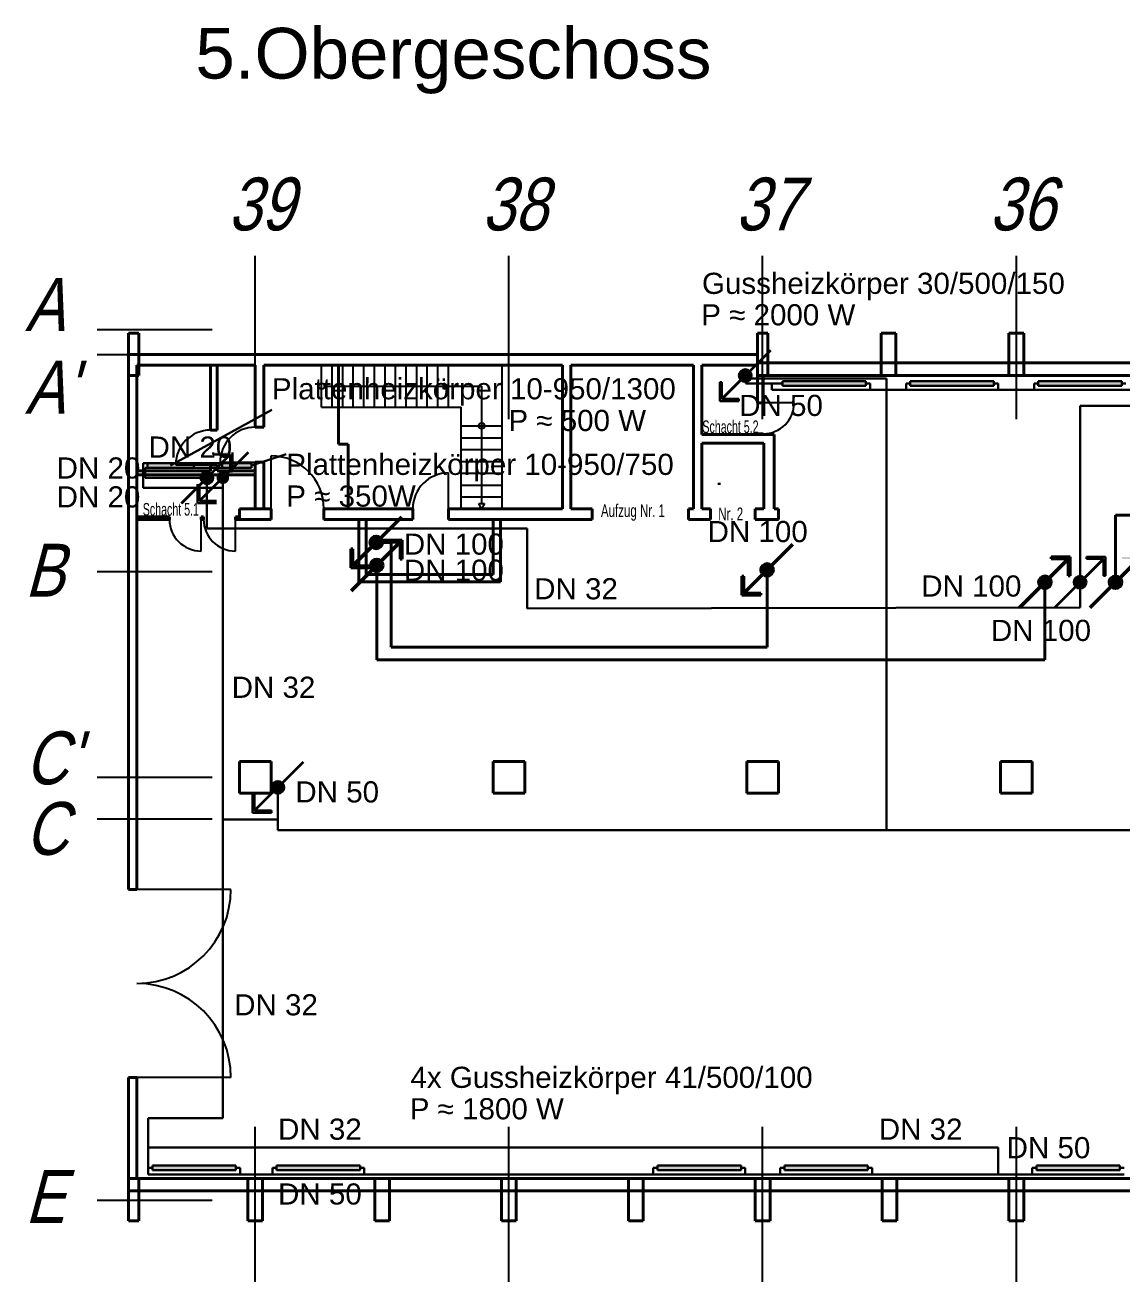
# Model space of a CAD drawing. Header units: millimetres. Extents: x 18890 to 172266, y 64413 to 96113.
# Drawn here: x 18890 to 44827, y 66393 to 96113 of the extents above; entities that cross this region are included whole.
import ezdxf
from ezdxf.enums import TextEntityAlignment as Align

# ---------------------------------------------------------------- set-up
doc = ezdxf.new("R2010")
doc.units = ezdxf.units.MM
doc.linetypes.add('ACAD_ISO10W100', pattern=[18, 12, -3, 0, -3])
for name, color, linetype, lineweight in [('A03_Türen', 253, 'Continuous', 25), ('A0_Grundriß', 7, 'Continuous', 40), ('Heiz Wasser +50 -Heizkörper Rücklauff', 241, 'Continuous', 30), ('Heiz Wasser +60 -Heizkörper Vorlauf', 6, 'Continuous', 30), ('Heiz Wasser +70 Klima R (luftung)', 242, 'Continuous', 40), ('Heiz Wasser +70 Prozess R', 242, 'Continuous', 40), ('Heiz Wasser +90 Prozess V', 41, 'Continuous', 40)]:
    doc.layers.add(name, color=color, linetype=linetype, lineweight=lineweight)
for name, color, linetype in [('A04_Treppen', 3, 'Continuous'), ('A06_Text', 7, 'Continuous'), ('A07_Achslinien', 253, 'ACAD_ISO10W100')]:
    doc.layers.add(name, color=color, linetype=linetype)
doc.styles.get("Standard").update_dxf_attribs({"font": 'arial.ttf'})

msp = doc.modelspace()

# ---------------------------------------------------------------- hatches: boundary and pattern name
at = {"layer": 'Heiz Wasser +50 -Heizkörper Rücklauff'}
h = msp.add_hatch(color=256, dxfattribs=at)
h.dxf.hatch_style = 1
h.paths.add_polyline_path([(23088, 85297, -0.023583), (23078, 85307), (22583, 84812), (22593, 84802)])
h.paths.add_polyline_path([(23740, 85959), (23740, 85559), (23790, 85559), (23790, 86009), (23340, 86009), (23340, 85959)])
h.paths.add_polyline_path([(23730, 85959), (23290, 85519, -0.023583), (23300, 85509), (23740, 85949), (23740, 85959)])
h = msp.add_hatch(color=256, dxfattribs=at)
h.dxf.hatch_style = 1
h.paths.add_polyline_path([(23339, 85408, 0.198912), (23295, 85514), (23083, 85302, 0.668179)])
h.paths.add_polyline_path([(23295, 85514, 0.668179), (23039, 85408, 0.198912), (23083, 85302)])
h = msp.add_hatch(color=256, dxfattribs=at)
h.dxf.hatch_style = 1
h.paths.add_polyline_path([(43739, 82826, -0.023583), (43729, 82836), (43234, 82341), (43244, 82331)])
h.paths.add_polyline_path([(44391, 83488), (44391, 83088), (44441, 83088), (44441, 83538), (43991, 83538), (43991, 83488)])
h.paths.add_polyline_path([(44381, 83488), (43941, 83048, -0.023583), (43951, 83038), (44391, 83478), (44391, 83488)])
h = msp.add_hatch(color=256, dxfattribs=at)
h.dxf.hatch_style = 1
h.paths.add_polyline_path([(43990, 82937, 0.198912), (43946, 83043), (43734, 82831, 0.668179)])
h.paths.add_polyline_path([(43946, 83043, 0.668179), (43690, 82937, 0.198912), (43734, 82831)])
at = {"layer": 'Heiz Wasser +60 -Heizkörper Vorlauf'}
h = msp.add_hatch(color=256, dxfattribs=at)
h.dxf.hatch_style = 1
h.paths.add_polyline_path([(36022, 87935, -0.023583), (36032, 87925), (36527, 88420), (36517, 88430)])
h.paths.add_polyline_path([(35370, 87273), (35370, 87673), (35320, 87673), (35320, 87223), (35770, 87223), (35770, 87273)])
h.paths.add_polyline_path([(35380, 87273), (35820, 87713, -0.023583), (35810, 87723), (35370, 87283), (35370, 87273)])
h = msp.add_hatch(color=256, dxfattribs=at)
h.dxf.hatch_style = 1
h.paths.add_polyline_path([(35771, 87824, 0.198912), (35815, 87718), (36027, 87930, 0.668179)])
h.paths.add_polyline_path([(35815, 87718, 0.668179), (36071, 87824, 0.198912), (36027, 87930)])
at = {"layer": 'Heiz Wasser +60 -Heizkörper Vorlauf', "linetype": 'Continuous'}
h = msp.add_hatch(color=256, dxfattribs=at)
h.dxf.hatch_style = 1
h.paths.add_polyline_path([(38774, 87692), (36799, 87692), (36799, 87582), (38774, 87582)])
h = msp.add_hatch(color=256, dxfattribs=at)
h.dxf.hatch_style = 1
h.paths.add_polyline_path([(41799, 87692), (39824, 87692), (39824, 87582), (41799, 87582)])
h = msp.add_hatch(color=256, dxfattribs=at)
h.dxf.hatch_style = 1
h.paths.add_polyline_path([(44824, 87692), (42849, 87692), (42849, 87582), (44824, 87582)])
at = {"layer": 'Heiz Wasser +60 -Heizkörper Vorlauf'}
h = msp.add_hatch(color=256, dxfattribs=at)
h.dxf.hatch_style = 1
h.paths.add_polyline_path([(23666, 85522, -0.023583), (23676, 85512), (24171, 86007), (24161, 86017)])
h.paths.add_polyline_path([(23014, 84860), (23014, 85260), (22964, 85260), (22964, 84810), (23414, 84810), (23414, 84860)])
h.paths.add_polyline_path([(23024, 84860), (23464, 85300, -0.023583), (23454, 85310), (23014, 84870), (23014, 84860)])
h = msp.add_hatch(color=256, dxfattribs=at)
h.dxf.hatch_style = 1
h.paths.add_polyline_path([(22880, 85646), (22880, 85756), (21780, 85756), (21780, 85646)])
h = msp.add_hatch(color=256, dxfattribs=at)
h.dxf.hatch_style = 1
h.paths.add_polyline_path([(24247, 85646), (24247, 85756), (23547, 85756), (23547, 85646)])
h = msp.add_hatch(color=256, dxfattribs=at)
h.dxf.hatch_style = 1
h.paths.add_polyline_path([(23415, 85411, 0.198912), (23459, 85305), (23671, 85517, 0.668179)])
h.paths.add_polyline_path([(23459, 85305, 0.668179), (23715, 85411, 0.198912), (23671, 85517)])
h = msp.add_hatch(color=256, dxfattribs=at)
h.dxf.hatch_style = 1
h.paths.add_polyline_path([(24967, 78198, -0.023583), (24977, 78188), (25472, 78683), (25462, 78693)])
h.paths.add_polyline_path([(24315, 77536), (24315, 77936), (24265, 77936), (24265, 77486), (24715, 77486), (24715, 77536)])
h.paths.add_polyline_path([(24325, 77536), (24765, 77976, -0.023583), (24755, 77986), (24315, 77546), (24315, 77536)])
h = msp.add_hatch(color=256, dxfattribs=at)
h.dxf.hatch_style = 1
h.paths.add_polyline_path([(24716, 78087, 0.198912), (24760, 77981), (24972, 78193, 0.668179)])
h.paths.add_polyline_path([(24760, 77981, 0.668179), (25016, 78087, 0.198912), (24972, 78193)])
at = {"layer": 'Heiz Wasser +60 -Heizkörper Vorlauf', "linetype": 'Continuous'}
h = msp.add_hatch(color=256, dxfattribs=at)
h.dxf.hatch_style = 1
h.paths.add_polyline_path([(23875, 69142), (21900, 69142), (21900, 69032), (23875, 69032)])
h = msp.add_hatch(color=256, dxfattribs=at)
h.dxf.hatch_style = 1
h.paths.add_polyline_path([(26811, 69142), (24836, 69142), (24836, 69032), (26811, 69032)])
h = msp.add_hatch(color=256, dxfattribs=at)
h.dxf.hatch_style = 1
h.paths.add_polyline_path([(35820, 69142), (33845, 69142), (33845, 69032), (35820, 69032)])
h = msp.add_hatch(color=256, dxfattribs=at)
h.dxf.hatch_style = 1
h.paths.add_polyline_path([(38821, 69142), (36846, 69142), (36846, 69032), (38821, 69032)])
h = msp.add_hatch(color=256, dxfattribs=at)
h.dxf.hatch_style = 1
h.paths.add_polyline_path([(44780, 69142), (42805, 69142), (42805, 69032), (44780, 69032)])
at = {"layer": 'Heiz Wasser +70 Klima R (luftung)'}
h = msp.add_hatch(color=256, dxfattribs=at)
h.dxf.hatch_style = 1
h.paths.add_polyline_path([(44575, 82826, -0.023583), (44565, 82836), (44070, 82341), (44080, 82331)])
h.paths.add_polyline_path([(45227, 83488), (45227, 83088), (45277, 83088), (45277, 83538), (44827, 83538), (44827, 83488)])
h.paths.add_polyline_path([(45217, 83488), (44777, 83048, -0.023583), (44787, 83038), (45227, 83478), (45227, 83488)])
h = msp.add_hatch(color=256, dxfattribs=at)
h.dxf.hatch_style = 1
h.paths.add_polyline_path([(44826, 82937, 0.198912), (44782, 83043), (44570, 82831, 0.668179)])
h.paths.add_polyline_path([(44782, 83043, 0.668179), (44526, 82937, 0.198912), (44570, 82831)])
at = {"layer": 'Heiz Wasser +70 Prozess R'}
h = msp.add_hatch(color=256, dxfattribs=at)
h.dxf.hatch_style = 1
h.paths.add_polyline_path([(27104, 83224, -0.023583), (27094, 83234), (26599, 82739), (26609, 82729)])
h.paths.add_polyline_path([(27756, 83886), (27756, 83486), (27806, 83486), (27806, 83936), (27356, 83936), (27356, 83886)])
h.paths.add_polyline_path([(27746, 83886), (27306, 83446, -0.023583), (27316, 83436), (27756, 83876), (27756, 83886)])
h = msp.add_hatch(color=256, dxfattribs=at)
h.dxf.hatch_style = 1
h.paths.add_polyline_path([(42906, 82826, -0.023583), (42896, 82836), (42401, 82341), (42411, 82331)])
h.paths.add_polyline_path([(43558, 83488), (43558, 83088), (43608, 83088), (43608, 83538), (43158, 83538), (43158, 83488)])
h.paths.add_polyline_path([(43548, 83488), (43108, 83048, -0.023583), (43118, 83038), (43558, 83478), (43558, 83488)])
h = msp.add_hatch(color=256, dxfattribs=at)
h.dxf.hatch_style = 1
h.paths.add_polyline_path([(27355, 83335, 0.198912), (27311, 83441), (27099, 83229, 0.668179)])
h.paths.add_polyline_path([(27311, 83441, 0.668179), (27055, 83335, 0.198912), (27099, 83229)])
h = msp.add_hatch(color=256, dxfattribs=at)
h.dxf.hatch_style = 1
h.paths.add_polyline_path([(43157, 82937, 0.198912), (43113, 83043), (42901, 82831, 0.668179)])
h.paths.add_polyline_path([(43113, 83043, 0.668179), (42857, 82937, 0.198912), (42901, 82831)])
at = {"layer": 'Heiz Wasser +90 Prozess V'}
h = msp.add_hatch(color=256, dxfattribs=at)
h.dxf.hatch_style = 1
h.paths.add_polyline_path([(27293, 83990, -0.023583), (27303, 83980), (27798, 84475), (27788, 84485)])
h.paths.add_polyline_path([(26641, 83328), (26641, 83728), (26591, 83728), (26591, 83278), (27041, 83278), (27041, 83328)])
h.paths.add_polyline_path([(26651, 83328), (27091, 83768, -0.023583), (27081, 83778), (26641, 83338), (26641, 83328)])
h = msp.add_hatch(color=256, dxfattribs=at)
h.dxf.hatch_style = 1
h.paths.add_polyline_path([(27042, 83879, 0.198912), (27086, 83773), (27298, 83985, 0.668179)])
h.paths.add_polyline_path([(27086, 83773, 0.668179), (27342, 83879, 0.198912), (27298, 83985)])
h = msp.add_hatch(color=256, dxfattribs=at)
h.dxf.hatch_style = 1
h.paths.add_polyline_path([(36539, 83342, -0.023583), (36549, 83332), (37044, 83827), (37034, 83837)])
h.paths.add_polyline_path([(35887, 82680), (35887, 83080), (35837, 83080), (35837, 82630), (36287, 82630), (36287, 82680)])
h.paths.add_polyline_path([(35897, 82680), (36337, 83120, -0.023583), (36327, 83130), (35887, 82690), (35887, 82680)])
h = msp.add_hatch(color=256, dxfattribs=at)
h.dxf.hatch_style = 1
h.paths.add_polyline_path([(36288, 83231, 0.198912), (36332, 83125), (36544, 83337, 0.668179)])
h.paths.add_polyline_path([(36332, 83125, 0.668179), (36588, 83231, 0.198912), (36544, 83337)])

# ---------------------------------------------------------------- linework, layer by layer
at = {"layer": 'A03_Türen'}
for p, q in [((37076, 87180), (36206, 87180)), ((24706, 84425), (24706, 85925)), ((22451, 85715), (23431, 85715)), ((23501, 85775), (24531, 85775)), ((28906, 84425), (28906, 85525)), ((23051, 83675), (23051, 84485)), ((23861, 83675), (23861, 84485)), ((23756, 75675), (21331, 75675)), ((23756, 71225), (21331, 71225))]:
    msp.add_line(p, q, dxfattribs=at)
for centre, radius, start, end in [((36346, 87180), 730, 270, 0), ((23271, 85715), 820, 90, 180), ((24331, 85775), 830, 90, 180), ((24706, 84675), 1250, 0, 90), ((28906, 84675), 850, 90, 180), ((23051, 84425), 750, 180, 270), ((23861, 84425), 750, 180, 270), ((21531, 75675), 2225, 270, 0), ((21531, 71225), 2225, 0, 90)]:
    msp.add_arc(centre, radius, start, end, dxfattribs=at)
at = {"layer": 'A04_Treppen', "color": 252, "true_color": 0x939598}
for p, q in [((25901, 87075), (25901, 88075)), ((26151, 87075), (26151, 88075)), ((26401, 87075), (26401, 88075)), ((26651, 87075), (26651, 88075)), ((26901, 87075), (26901, 88075)), ((27151, 87075), (27151, 88075)), ((27401, 87075), (27401, 88075)), ((27651, 87075), (27651, 88075)), ((27901, 87075), (27901, 88075)), ((28151, 87075), (28151, 88075)), ((28401, 87075), (28401, 88075)), ((28651, 87075), (28651, 88075)), ((28901, 87075), (28901, 88075)), ((30171, 84675), (30171, 88075)), ((25971, 87575), (29686, 87575)), ((28780, 87505), (28780, 87645)), ((28780, 87645), (28901, 87575)), ((28901, 87575), (28780, 87505)), ((29686, 87575), (29686, 84797)), ((25901, 87075), (29201, 87075)), ((29201, 84675), (29201, 87075)), ((29201, 86635), (30171, 86635)), ((29201, 86355), (30171, 86355)), ((29201, 86075), (30171, 86075)), ((29201, 85795), (30171, 85795)), ((29201, 85515), (30171, 85515)), ((29201, 85235), (30171, 85235)), ((29201, 84955), (30171, 84955)), ((29616, 84797), (29756, 84797)), ((29686, 84675), (29616, 84797)), ((29756, 84797), (29686, 84675))]:
    msp.add_line(p, q, dxfattribs=at)
for centre in [(25901, 87575), (29686, 86635)]:
    msp.add_circle(centre, 70, dxfattribs=at)
at = {"layer": 'A07_Achslinien'}
for p, q in [((24331, 86795), (24331, 90658)), ((30331, 86795), (30331, 90658)), ((36331, 86795), (36331, 90658)), ((42331, 86795), (42331, 90658)), ((20593, 88915), (23312, 88915)), ((20593, 88325), (23312, 88325)), ((20593, 83195), (23312, 83195)), ((20593, 78325), (23312, 78325)), ((20593, 77345), (23312, 77345)), ((24331, 66393), (24331, 70060)), ((30331, 66393), (30331, 70060)), ((36331, 66393), (36331, 70060)), ((42331, 66393), (42331, 70060)), ((20593, 68325), (23312, 68325))]:
    msp.add_line(p, q, dxfattribs=at)
at = {"layer": 'A0_Grundriß'}
for p, q in [((21581, 88825), (21331, 88825)), ((21331, 88825), (21331, 87825)), ((21581, 87825), (21581, 88825)), ((36456, 88825), (36206, 88825)), ((36206, 88825), (36206, 87825)), ((36456, 87825), (36456, 88825)), ((39481, 88825), (39131, 88825)), ((39131, 88825), (39131, 87825)), ((39481, 87825), (39481, 88825)), ((42506, 88825), (42156, 88825)), ((42156, 88825), (42156, 87825)), ((42506, 87825), (42506, 88825)), ((21331, 88325), (36206, 88325)), ((21331, 88325), (21331, 75675)), ((36206, 87180), (36206, 88325)), ((21531, 88075), (24331, 88075)), ((21531, 88075), (21531, 75675)), ((23271, 86535), (23271, 88075)), ((23431, 86535), (23431, 88075)), ((24331, 86605), (24331, 88075)), ((24531, 86605), (24531, 88075)), ((24531, 88075), (31596, 88075)), ((26301, 86205), (26301, 88075)), ((31596, 84675), (31596, 88075)), ((31796, 88075), (31796, 84675)), ((31796, 88075), (34696, 88075)), ((34696, 88075), (34696, 84675)), ((34896, 86430), (34896, 88075)), ((34896, 88075), (36206, 88075)), ((36206, 88125), (39131, 88125)), ((36456, 88125), (39131, 88125)), ((39131, 88125), (42711, 88125)), ((42506, 88125), (45506, 88125)), ((21331, 87825), (21581, 87825)), ((36206, 87825), (36456, 87825)), ((36346, 87825), (72156, 87825)), ((36346, 87180), (36346, 87825)), ((39131, 87825), (39481, 87825)), ((42156, 87825), (42506, 87825)), ((23271, 86535), (23431, 86535)), ((24331, 86605), (24531, 86605)), ((26301, 86205), (26531, 86205)), ((26531, 84675), (26531, 86205)), ((36606, 86430), (34896, 86430)), ((34896, 84675), (34896, 86230)), ((34896, 86230), (36356, 86230)), ((36346, 86450), (36206, 86450)), ((36206, 86430), (36206, 86450)), ((36346, 86430), (36346, 86450)), ((36356, 86230), (36356, 84675)), ((36606, 84675), (36606, 86430)), ((23271, 85575), (23271, 85715)), ((23431, 85575), (23431, 85715)), ((24331, 84675), (24331, 85775)), ((24531, 84675), (24531, 85775)), ((21531, 85575), (23271, 85575)), ((21531, 85475), (24331, 85475)), ((23431, 85575), (24331, 85575)), ((21531, 84485), (22301, 84485)), ((21531, 84425), (22301, 84425)), ((22301, 84425), (22301, 84485)), ((23051, 84485), (23111, 84485)), ((23051, 84425), (23111, 84425)), ((23111, 84425), (23111, 84485)), ((23861, 84485), (23956, 84485)), ((23861, 84425), (23956, 84425)), ((24706, 84675), (23956, 84675)), ((23956, 84425), (23956, 84675)), ((24706, 84425), (24706, 84675)), ((25956, 84425), (25956, 84675)), ((25956, 84675), (28056, 84675)), ((28056, 84425), (25956, 84425)), ((26781, 82950), (26781, 84425)), ((26956, 83125), (26956, 84425)), ((28056, 84425), (28056, 84675)), ((28906, 84675), (31596, 84675)), ((32296, 84425), (28906, 84425)), ((29956, 83125), (29956, 84425)), ((30131, 82950), (30131, 84425)), ((31796, 84675), (32296, 84675)), ((32296, 84675), (32296, 84425)), ((34696, 84675), (34576, 84675)), ((34576, 84675), (34576, 84425)), ((34576, 84425), (35101, 84425)), ((35101, 84675), (34896, 84675)), ((35101, 84425), (35101, 84675)), ((36356, 84675), (36151, 84675)), ((36151, 84675), (36151, 84425)), ((36151, 84425), (36706, 84425)), ((36706, 84675), (36606, 84675)), ((36706, 84425), (36706, 84675)), ((30131, 82950), (26781, 82950)), ((29956, 83125), (26956, 83125)), ((24706, 78700), (23956, 78700)), ((23956, 78700), (23956, 77950)), ((24706, 77950), (24706, 78700)), ((30706, 78700), (29956, 78700)), ((29956, 78700), (29956, 77950)), ((30706, 77950), (30706, 78700)), ((36706, 78700), (35956, 78700)), ((35956, 78700), (35956, 77950)), ((36706, 77950), (36706, 78700)), ((42706, 78700), (41956, 78700)), ((41956, 78700), (41956, 77950)), ((42706, 77950), (42706, 78700)), ((23956, 77950), (24706, 77950)), ((29956, 77950), (30706, 77950)), ((35956, 77950), (36706, 77950)), ((41956, 77950), (42706, 77950)), ((21331, 71225), (21331, 68545)), ((21531, 71225), (21531, 68835)), ((21581, 68835), (21331, 68835)), ((21331, 68835), (21331, 67835)), ((84001, 68835), (21531, 68835)), ((21581, 67835), (21581, 68835)), ((24506, 68835), (24156, 68835)), ((24156, 68835), (24156, 67835)), ((24506, 67835), (24506, 68835)), ((27506, 68835), (27156, 68835)), ((27156, 68835), (27156, 67835)), ((27506, 67835), (27506, 68835)), ((30506, 68835), (30156, 68835)), ((30156, 68835), (30156, 67835)), ((30506, 67835), (30506, 68835)), ((33506, 68835), (33156, 68835)), ((33156, 68835), (33156, 67835)), ((33506, 67835), (33506, 68835)), ((36506, 68835), (36156, 68835)), ((36156, 68835), (36156, 67835)), ((36506, 67835), (36506, 68835)), ((39506, 68835), (39156, 68835)), ((39156, 68835), (39156, 67835)), ((39506, 67835), (39506, 68835)), ((42506, 68835), (42156, 68835)), ((42156, 68835), (42156, 67835)), ((42506, 67835), (42506, 68835)), ((24156, 68545), (21331, 68545)), ((82157, 68545), (23202, 68545)), ((21331, 67835), (21581, 67835)), ((24156, 67835), (24506, 67835)), ((27156, 67835), (27506, 67835)), ((30156, 67835), (30506, 67835)), ((33156, 67835), (33506, 67835)), ((36156, 67835), (36506, 67835)), ((39156, 67835), (39506, 67835)), ((42156, 67835), (42506, 67835))]:
    msp.add_line(p, q, dxfattribs=at)
at = {"layer": 'A0_Grundriß', "ltscale": 0.25}
for p, q in [((36206, 87180), (36346, 87180)), ((23271, 85715), (23431, 85715)), ((24331, 85775), (24531, 85775)), ((23051, 84425), (23051, 84485)), ((23861, 84425), (23861, 84485)), ((23956, 84425), (24706, 84425)), ((28906, 84425), (28906, 84675)), ((21331, 75675), (21531, 75675)), ((21331, 71225), (21531, 71225))]:
    msp.add_line(p, q, dxfattribs=at)
at = {"layer": 'Heiz Wasser +50 -Heizkörper Rücklauff', "linetype": 'Continuous'}
for p, q in [((43841, 82340), (43840, 87110)), ((71924, 87110), (43840, 87110)), ((23184, 84212), (23184, 85257)), ((30764, 84212), (23184, 84212)), ((30764, 84212), (30764, 82317)), ((43841, 82340), (30764, 82317))]:
    msp.add_line(p, q, dxfattribs=at)
at = {"layer": 'Heiz Wasser +50 -Heizkörper Rücklauff'}
for p, q in [((23730, 85959), (22583, 84812)), ((23740, 85949), (22593, 84802)), ((23340, 85959), (23340, 86009)), ((23340, 85959), (23740, 85959)), ((23740, 85559), (23740, 85959)), ((23790, 86009), (23790, 85559)), ((21780, 85646), (21730, 85646)), ((21730, 85646), (21730, 85407)), ((22880, 85646), (23547, 85646)), ((21730, 85407), (23047, 85407)), ((23790, 85559), (23740, 85559)), ((44441, 83538), (43991, 83538)), ((43991, 83488), (43991, 83538)), ((44441, 83538), (44441, 83088)), ((44381, 83488), (43234, 82341)), ((44391, 83478), (43244, 82331)), ((43991, 83488), (44391, 83488)), ((44391, 83088), (44391, 83488)), ((44441, 83088), (44391, 83088))]:
    msp.add_line(p, q, dxfattribs=at)
for centre in [(23189, 85408), (43840, 82937)]:
    msp.add_circle(centre, 150, dxfattribs=at)
at = {"layer": 'Heiz Wasser +60 -Heizkörper Vorlauf'}
for p, q in [((35370, 87283), (36517, 88430)), ((35380, 87273), (36527, 88420)), ((38774, 87692), (36799, 87692)), ((36799, 87692), (36799, 87582)), ((38774, 87582), (38774, 87692)), ((41799, 87692), (39824, 87692)), ((39824, 87692), (39824, 87582)), ((41799, 87582), (41799, 87692)), ((44824, 87692), (42849, 87692)), ((42849, 87692), (42849, 87582)), ((44824, 87582), (44824, 87692)), ((35320, 87223), (35320, 87673)), ((35320, 87673), (35370, 87673)), ((35370, 87673), (35370, 87273)), ((36799, 87637), (35930, 87637)), ((36799, 87582), (38774, 87582)), ((38774, 87637), (38874, 87637)), ((38874, 87637), (38874, 87485)), ((39824, 87637), (39724, 87637)), ((39724, 87637), (39724, 87485)), ((39824, 87582), (41799, 87582)), ((41799, 87637), (41899, 87637)), ((41899, 87637), (41899, 87485)), ((42849, 87637), (42749, 87637)), ((42749, 87637), (42749, 87485)), ((42849, 87582), (44824, 87582)), ((44824, 87637), (44924, 87637)), ((35320, 87223), (35770, 87223)), ((35770, 87273), (35370, 87273)), ((35770, 87273), (35770, 87223)), ((22330, 85701), (24726, 87014)), ((23014, 84870), (24161, 86017)), ((23024, 84860), (24171, 86007)), ((24247, 85701), (25064, 85965)), ((21780, 85756), (21680, 85756)), ((21680, 85756), (21680, 85168)), ((22880, 85756), (23547, 85756)), ((21680, 85168), (23566, 85168)), ((22964, 84810), (22964, 85260)), ((23014, 85260), (23014, 84860)), ((22964, 84810), (23414, 84810)), ((23414, 84860), (23014, 84860)), ((24315, 77546), (25462, 78693)), ((24325, 77536), (25472, 78683)), ((24265, 77486), (24265, 77936)), ((24265, 77936), (24315, 77936)), ((24315, 77936), (24315, 77536)), ((24265, 77486), (24715, 77486)), ((24715, 77536), (24315, 77536)), ((24715, 77536), (24715, 77486)), ((21800, 68935), (21800, 70266)), ((21900, 69087), (21800, 69087)), ((23875, 69142), (21900, 69142)), ((21900, 69142), (21900, 69032)), ((21900, 69032), (23875, 69032)), ((23875, 69032), (23875, 69142)), ((23875, 69087), (23975, 69087)), ((23975, 69087), (23975, 68935)), ((24836, 69087), (24736, 69087)), ((24736, 69087), (24736, 68935)), ((26811, 69142), (24836, 69142)), ((24836, 69142), (24836, 69032)), ((24836, 69032), (26811, 69032)), ((26811, 69032), (26811, 69142)), ((26811, 69087), (26911, 69087)), ((26911, 69087), (26911, 68935)), ((33845, 69087), (33745, 69087)), ((33745, 69087), (33745, 68935)), ((35820, 69142), (33845, 69142)), ((33845, 69142), (33845, 69032)), ((33845, 69032), (35820, 69032)), ((35820, 69032), (35820, 69142)), ((35820, 69087), (35920, 69087)), ((35920, 69087), (35920, 68935)), ((36846, 69087), (36746, 69087)), ((36746, 69087), (36746, 68935)), ((38821, 69142), (36846, 69142)), ((36846, 69142), (36846, 69032)), ((36846, 69032), (38821, 69032)), ((38821, 69032), (38821, 69142)), ((38821, 69087), (38921, 69087)), ((38921, 69087), (38921, 68935)), ((42805, 69087), (42705, 69087)), ((42705, 69087), (42705, 68935)), ((44780, 69142), (42805, 69142)), ((42805, 69142), (42805, 69032)), ((42805, 69032), (44780, 69032)), ((44780, 69032), (44780, 69142)), ((44780, 69087), (44880, 69087))]:
    msp.add_line(p, q, dxfattribs=at)
at = {"layer": 'Heiz Wasser +60 -Heizkörper Vorlauf', "linetype": 'Continuous'}
for p, q in [((35930, 87688), (35930, 87637)), ((39258, 87759), (36038, 87759)), ((39258, 77078), (39258, 87759)), ((36552, 87485), (36552, 87637)), ((36552, 87485), (72076, 87485)), ((23566, 70266), (23566, 85287)), ((24866, 77937), (24866, 77078)), ((24866, 77330), (23566, 77330)), ((24866, 77078), (49670, 77078)), ((23566, 70266), (21800, 70266)), ((41901, 69570), (21800, 69570)), ((41901, 68935), (41901, 69570)), ((21800, 68935), (26911, 68935)), ((35920, 68935), (26911, 68935)), ((38921, 68935), (35920, 68935)), ((38921, 68935), (44880, 68935))]:
    msp.add_line(p, q, dxfattribs=at)
at = {"layer": 'Heiz Wasser +60 -Heizkörper Vorlauf'}
for points in [[(22880, 85646), (21780, 85646), (21780, 85756), (22880, 85756)], [(24247, 85646), (23547, 85646), (23547, 85756), (24247, 85756)]]:
    msp.add_lwpolyline(points, close=True, dxfattribs=at)
for centre in [(35921, 87824), (24866, 78087)]:
    msp.add_circle(centre, 150, dxfattribs=at)
at = {"layer": 'Heiz Wasser +70 Klima R (luftung)'}
for p, q in [((35302, 85238), (35302, 85288)), ((45217, 83488), (44070, 82341)), ((45227, 83478), (44080, 82331))]:
    msp.add_line(p, q, dxfattribs=at)
at = {"layer": 'Heiz Wasser +70 Klima R (luftung)', "linetype": 'Continuous'}
for p in [(63969, 84521), (44676, 83087)]:
    msp.add_line(p, (44676, 84521), dxfattribs=at)
at = {"layer": 'Heiz Wasser +70 Klima R (luftung)'}
msp.add_circle((44676, 82937), 150, dxfattribs=at)
at = {"layer": 'Heiz Wasser +70 Prozess R'}
for p, q in [((27746, 83886), (26599, 82739)), ((27756, 83876), (26609, 82729)), ((27806, 83936), (27356, 83936)), ((27356, 83886), (27356, 83936)), ((27356, 83886), (27756, 83886)), ((27756, 83486), (27756, 83886)), ((27806, 83936), (27806, 83486)), ((43608, 83538), (43158, 83538)), ((43158, 83488), (43158, 83538)), ((43608, 83538), (43608, 83088)), ((27806, 83486), (27756, 83486)), ((43548, 83488), (42401, 82341)), ((43558, 83478), (42411, 82331)), ((43158, 83488), (43558, 83488)), ((43558, 83088), (43558, 83488)), ((43608, 83088), (43558, 83088))]:
    msp.add_line(p, q, dxfattribs=at)
at = {"layer": 'Heiz Wasser +70 Prozess R', "linetype": 'Continuous'}
for p, q in [((27205, 83185), (27205, 81106)), ((43005, 81106), (43005, 82795)), ((43005, 81106), (27205, 81106))]:
    msp.add_line(p, q, dxfattribs=at)
at = {"layer": 'Heiz Wasser +70 Prozess R'}
for centre in [(27205, 83335), (43007, 82937)]:
    msp.add_circle(centre, 150, dxfattribs=at)
at = {"layer": 'Heiz Wasser +90 Prozess V'}
for p, q in [((26641, 83338), (27788, 84485)), ((26651, 83328), (27798, 84475)), ((35887, 82690), (37034, 83837)), ((35897, 82680), (37044, 83827)), ((26591, 83278), (26591, 83728)), ((26591, 83728), (26641, 83728)), ((26641, 83728), (26641, 83328)), ((26591, 83278), (27041, 83278)), ((27041, 83328), (26641, 83328)), ((27041, 83328), (27041, 83278)), ((35837, 82630), (35837, 83080)), ((35837, 83080), (35887, 83080)), ((35887, 83080), (35887, 82680)), ((35837, 82630), (36287, 82630)), ((36287, 82680), (35887, 82680)), ((36287, 82680), (36287, 82630))]:
    msp.add_line(p, q, dxfattribs=at)
at = {"layer": 'Heiz Wasser +90 Prozess V', "linetype": 'Continuous'}
for p, q in [((27342, 83879), (27549, 83879)), ((27549, 81406), (27549, 83879)), ((36438, 83254), (36438, 81406)), ((36438, 81406), (27549, 81406))]:
    msp.add_line(p, q, dxfattribs=at)
at = {"layer": 'Heiz Wasser +90 Prozess V'}
for centre in [(27192, 83879), (36438, 83231)]:
    msp.add_circle(centre, 150, dxfattribs=at)

# ---------------------------------------------------------------- texts
at = {"layer": 'A06_Text', "lineweight": 25}
msp.add_text('5.Obergeschoss', height=1200, dxfattribs=at).set_placement((22916, 94849))
at = {"layer": 'A06_Text'}
for s, width, p in [('Schacht 5.2', 0.6, (34907, 86466)), ('Schacht 5.1', 0.6, (21672, 84512)), ('Aufzug Nr. 1', 0.65, (32507, 84481)), ('Nr. 2', 0.65, (35281, 84404))]:
    msp.add_text(s, height=300, dxfattribs=dict(at, width=width)).set_placement(p)
at = {"layer": 'A07_Achslinien', "color": 7, "linetype": 'Continuous', "oblique": 15, "width": 0.8}
for s, p in [('39', (24463, 91259)), ('38', (30462, 91258)), ('37', (36463, 91258)), ('36', (42463, 91258)), ('A', (19354, 88883)), ("A'", (19486, 86928)), ('B', (19349, 82598)), ("C'", (19521, 78159)), ('C', (19392, 76491)), ('E', (19354, 67787))]:
    msp.add_text(s, height=1250, dxfattribs=at).set_placement(p, align=Align.CENTER)
at = {"layer": 'Heiz Wasser +50 -Heizkörper Rücklauff'}
for s, p in [('DN 20', (19635, 84707)), ('DN 100', (41730, 81549))]:
    msp.add_text(s, height=500, dxfattribs=at).set_placement(p)
at = {"layer": 'Heiz Wasser +50 -Heizkörper Rücklauff', "insert": (30928, 83034), "char_height": 500, "attachment_point": 1}
msp.add_mtext_dynamic_manual_height_columns('DN 32', width=7857.67, gutter_width=12.5, heights=[1461], dxfattribs=at)
at = {"layer": 'Heiz Wasser +60 -Heizkörper Vorlauf'}
for s, p in [('Gussheizkörper 30/500/150', (34897, 89757)), ('P ≈ 2000 W', (34880, 89013)), ('DN 50', (35777, 86870)), ('DN 20', (19635, 85390)), ('4x Gussheizkörper 41/500/100', (28002, 70980)), ('P ≈ 1800 W', (27986, 70236))]:
    msp.add_text(s, height=500, dxfattribs=at).set_placement(p)
at = {"layer": 'Heiz Wasser +60 -Heizkörper Vorlauf', "char_height": 500, "attachment_point": 1}
for s, width, heights, insert in [('Plattenheizkörper 10-950/1300', 10440.86, [1203], (24726, 87764)), ('DN 20', 7857.67, [1461], (21808, 86385)), ('Plattenheizkörper 10-950/750', 10440.86, [1203], (25066, 85976)), ('P ≈ 350W', 10440.86, [1203], (25066, 85226)), ('DN 32', 7857.67, [1461], (23774, 80704)), ('DN 50', 10440.86, [1203], (25280, 78230)), ('DN 32', 7857.67, [1461], (23833, 73195)), ('DN 32', 7857.67, [1461], (24871, 70254)), ('DN 32', 7857.67, [1461], (39078, 70254)), ('DN 50', 7857.67, [1461], (42102, 69816)), ('DN 50', 7857.67, [1461], (24871, 68721))]:
    msp.add_mtext_dynamic_manual_height_columns(s, width=width, gutter_width=12.5, heights=heights, dxfattribs=dict(at, insert=insert))
at = {"layer": 'Heiz Wasser +60 -Heizkörper Vorlauf'}
note = msp.add_mtext_dynamic_manual_height_columns('P ≈ 500 W\\P', width=5580.45, gutter_width=12.5, heights=[496, 0], dxfattribs=dict(at, insert=(24726, 87014), char_height=500, attachment_point=1))
at = {"layer": 'Heiz Wasser +70 Prozess R'}
msp.add_text('DN 100', height=500, dxfattribs=at).set_placement((40083, 82599))
at = {"layer": 'Heiz Wasser +70 Prozess R', "insert": (27845, 83472), "char_height": 500, "attachment_point": 1}
msp.add_mtext_dynamic_manual_height_columns('DN 100', width=10440.86, gutter_width=12.5, heights=[1203], dxfattribs=at)
at = {"layer": 'Heiz Wasser +90 Prozess V'}
msp.add_text('DN 100', height=500, dxfattribs=at).set_placement((35030, 83887))
at = {"layer": 'Heiz Wasser +90 Prozess V', "insert": (27845, 84090), "char_height": 500, "attachment_point": 1}
msp.add_mtext_dynamic_manual_height_columns('DN 100', width=10440.86, gutter_width=12.5, heights=[1203], dxfattribs=at)

doc.saveas('drawing.dxf')
